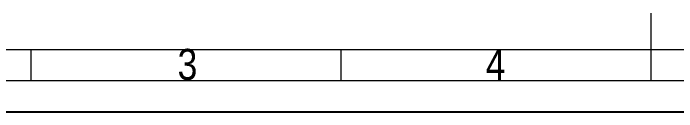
# Model space of a CAD drawing. Header units: millimetres. Extents: x 0 to 4200, y 0 to 2970.
# Drawn here: x 1072 to 2142, y 0 to 159 of the extents above; entities that cross this region are included whole.
import ezdxf

# ---------------------------------------------------------------- set-up
doc = ezdxf.new("R2010")
doc.units = ezdxf.units.MM
doc.header["$LTSCALE"] = 10
for name, color, linetype, lineweight, true_color in [('Khung ban ve', 5, 'Continuous', 15, 0x0000ff), ('Manh khung ten', 7, 'Continuous', 15, 0x994c4c), ('Net chu', 30, 'Continuous', 15, 0xff7f00)]:
    doc.layers.add(name, color=color, linetype=linetype, lineweight=lineweight, true_color=true_color)
doc.styles.add('Linh_50', font='')
doc.styles.get('Linh_50').set_extended_font_data('VNI-Helve-Condense')

# ---------------------------------------------------------------- blocks, each defined once
blk = doc.blocks.new('Borders A3_Thuong')
at = {"layer": 'Khung ban ve'}
for p, q in [((210, 15.93), (210, 5)), ((410, 10), (20, 10))]:
    blk.add_line(p, q, dxfattribs=at)
at = {"layer": 'Manh khung ten'}
for p, q in [((110, 10), (110, 5)), ((160, 10), (160, 5)), ((415, 5), (15, 5)), ((420, 0), (0, 0))]:
    blk.add_line(p, q, dxfattribs=at)
at = {"layer": 'Manh khung ten', "lineweight": 25}
blk.add_line((0, 0), (420, 0), dxfattribs=at)
at = {"layer": 'Net chu', "style": 'Linh_50'}
for s, p in [('3', (133.68, 5.16)), ('4', (183.38, 5.16))]:
    blk.add_text(s, height=5, dxfattribs=at).set_placement(p)

msp = doc.modelspace()

# ---------------------------------------------------------------- block references
at = {"xscale": 10, "yscale": 10, "zscale": 10}
msp.add_blockref('Borders A3_Thuong', (0, 0), dxfattribs=at)

doc.saveas('drawing.dxf')
